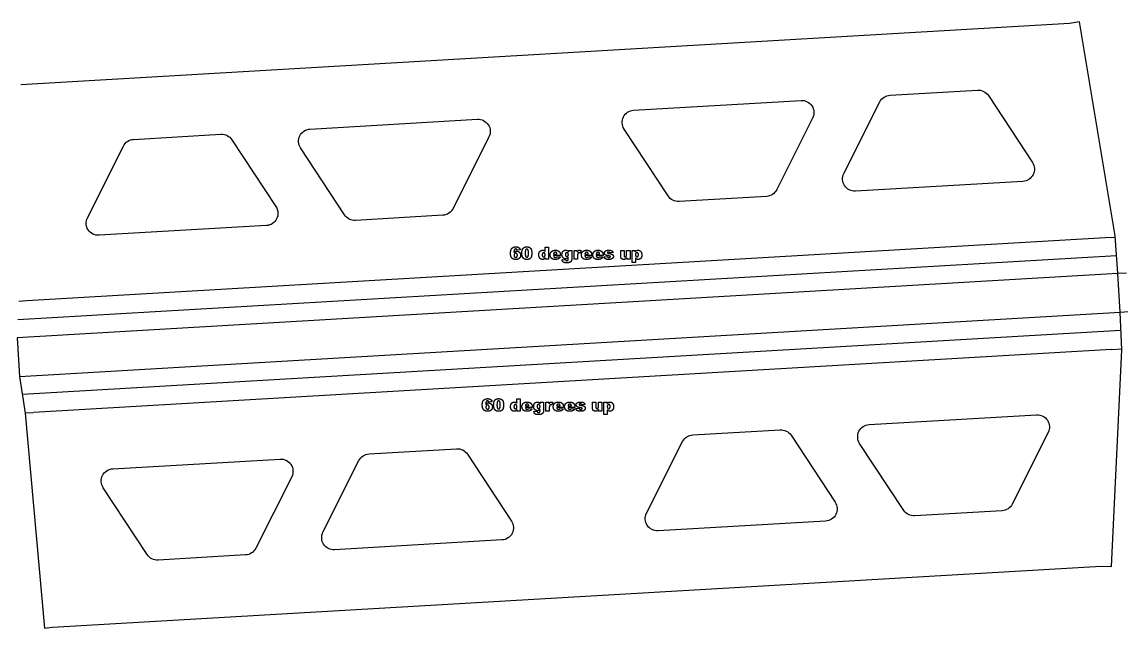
# Model space of a CAD drawing. Header units: millimetres. Extents: x -18 to 961, y -29 to 158.
# Drawn here: x 519.4 to 789.9, y 0.3 to 149.5 of the extents above; entities that cross this region are included whole.
import ezdxf

# ---------------------------------------------------------------- set-up
doc = ezdxf.new("R2010")
doc.units = ezdxf.units.MM

msp = doc.modelspace()

# ---------------------------------------------------------------- linework, layer by layer
at = {"layer": 'BEND'}
for p, q in [((518.41, 76.25), (788.61, 92.04)), ((789.69, 73.56), (519.49, 57.77))]:
    msp.add_line(p, q, dxfattribs=at)
at = {"layer": 'BEND_EXTENT'}
for p, q in [((520.59, 80.9), (785.78, 96.41)), ((785.78, 96.41), (788.26, 96.55)), ((518.59, 80.79), (520.59, 80.9)), ((787.38, 68.89), (522.2, 53.39)), ((787.38, 68.89), (789.87, 69.04)), ((520.19, 53.28), (522.2, 53.39))]:
    msp.add_line(p, q, dxfattribs=at)
msp.add_lwpolyline([(788.95, 87.53), (518.22, 71.7), (518.78, 62.26), (789.51, 78.08)], close=True, dxfattribs=at)
at = {"layer": 'INTERIOR_PROFILES'}
for points in [[(754.39, 132.71, -0.267949), (757.07, 131.36), (767.9, 114.89, -0.57735), (765.57, 110.25), (724.39, 107.84, -0.57735), (721.54, 112.18), (730.38, 129.8, -0.267949), (732.89, 131.45)], [(678.32, 106.65), (667.49, 123.12, -0.57735), (669.82, 127.76), (711, 130.17, -0.57735), (713.85, 125.83), (705.01, 108.21, -0.267949), (702.5, 106.56), (681, 105.31, -0.267949)], [(622.91, 101.91), (601.41, 100.65, -0.267949), (598.73, 102), (587.89, 118.47, -0.57735), (590.22, 123.11), (631.4, 125.52, -0.57735), (634.25, 121.18), (625.41, 103.56, -0.267949)], [(579.52, 99.37), (538.34, 96.97, -0.57735), (535.48, 101.31), (544.32, 118.93, -0.267949), (546.83, 120.58), (568.33, 121.83, -0.267949), (571.01, 120.49), (581.85, 104.02, -0.57735)], [(771.79, 48.45), (762.94, 30.83, -0.267949), (760.44, 29.18), (738.94, 27.92, -0.267949), (736.26, 29.27), (725.42, 45.74, -0.57735), (727.75, 50.38), (768.93, 52.79, -0.57735)], [(717.05, 26.64), (675.87, 24.24, -0.57735), (673.01, 28.58), (681.86, 46.2, -0.267949), (684.36, 47.85), (705.86, 49.1, -0.267949), (708.54, 47.76), (719.38, 31.29, -0.57735)], [(628.95, 43.1), (639.78, 26.64, -0.57735), (637.45, 21.99), (596.27, 19.58, -0.57735), (593.42, 23.93), (602.26, 41.54, -0.267949), (604.76, 43.19), (626.26, 44.45, -0.267949)], [(550.2, 18.39), (539.36, 34.86, -0.57735), (541.7, 39.51), (582.87, 41.91, -0.57735), (585.73, 37.57), (576.89, 19.95, -0.267949), (574.38, 18.31), (552.88, 17.05, -0.267949)]]:
    msp.add_lwpolyline(points, format="xyb", close=True, dxfattribs=at)
at = {"layer": 'OUTER_PROFILES'}
for p, q in [((777.05, 149.06), (519.09, 133.98)), ((779.51, 149.47), (777.05, 149.06)), ((788.24, 96.81), (779.51, 149.47)), ((788.95, 87.53), (788.24, 96.81)), ((791.06, 87.65), (788.95, 87.53)), ((789.51, 78.08), (791.61, 78.2)), ((789.88, 68.77), (789.51, 78.08)), ((787.34, 15.46), (789.88, 68.77)), ((518.78, 62.26), (520.2, 53.22)), ((520.2, 53.22), (524.9, 0.33)), ((526.9, 0.5), (784.85, 15.58)), ((784.85, 15.58), (787.34, 15.46)), ((524.9, 0.33), (526.9, 0.5))]:
    msp.add_line(p, q, dxfattribs=at)
at = {"layer": 'TEXT'}
for p, q in [((641.96, 93.4), (641.13, 93.3)), ((648.06, 93.04), (648.06, 94.08)), ((648.06, 94.08), (648.9, 94.08)), ((648.9, 94.08), (648.9, 91.08)), ((650.15, 92.35), (650.97, 92.35)), ((651.82, 92.05), (651.82, 91.96)), ((653.82, 93.25), (654.6, 93.25)), ((653.82, 92.93), (653.82, 93.25)), ((654.6, 93.25), (654.6, 91.2)), ((655.19, 93.25), (655.97, 93.25)), ((655.19, 91.08), (655.19, 93.25)), ((655.97, 93.25), (655.97, 92.89)), ((656.9, 93.18), (656.64, 92.59)), ((657.85, 92.35), (658.67, 92.35)), ((659.52, 92.05), (659.52, 91.96)), ((660.65, 92.35), (661.47, 92.35)), ((662.31, 92.05), (662.31, 91.96)), ((664.79, 92.72), (664, 92.64)), ((666.65, 91.87), (666.65, 93.25)), ((666.65, 93.25), (667.48, 93.25)), ((667.48, 93.25), (667.48, 92.05)), ((668.11, 92.2), (668.11, 93.25)), ((668.11, 93.25), (668.94, 93.25)), ((668.94, 93.25), (668.94, 91.08)), ((669.45, 90.25), (669.45, 93.25)), ((669.45, 93.25), (670.23, 93.25)), ((670.23, 93.25), (670.23, 92.93)), ((648.12, 91.08), (648.12, 91.4)), ((648.9, 91.08), (648.12, 91.08)), ((651.82, 91.96), (650.15, 91.96)), ((650.95, 91.71), (651.77, 91.64)), ((652.27, 91.03), (653.08, 90.93)), ((653.76, 91.15), (653.76, 91.48)), ((654.6, 91.2), (654.6, 91.1)), ((656.02, 91.08), (655.19, 91.08)), ((656.02, 91.8), (656.02, 91.08)), ((659.52, 91.96), (657.85, 91.96)), ((658.65, 91.71), (659.47, 91.64)), ((662.31, 91.96), (660.64, 91.96)), ((661.45, 91.71), (662.27, 91.64)), ((662.55, 91.68), (663.38, 91.76)), ((668.17, 91.08), (668.17, 91.43)), ((668.94, 91.08), (668.17, 91.08)), ((670.29, 90.25), (669.45, 90.25)), ((670.29, 91.29), (670.29, 90.25)), ((635.01, 56.04), (634.18, 55.94)), ((641.12, 55.68), (641.12, 56.72)), ((641.12, 56.72), (641.96, 56.72)), ((641.96, 56.72), (641.96, 53.72)), ((643.21, 55), (644.03, 55)), ((644.88, 54.6), (643.21, 54.6)), ((644.01, 54.36), (644.83, 54.28)), ((644.88, 54.69), (644.88, 54.6)), ((646.82, 53.79), (646.82, 54.12)), ((646.88, 55.89), (647.66, 55.89)), ((646.88, 55.57), (646.88, 55.89)), ((647.66, 55.89), (647.66, 53.84)), ((648.24, 55.89), (649.02, 55.89)), ((648.24, 53.72), (648.24, 55.89)), ((649.02, 55.89), (649.02, 55.53)), ((649.08, 54.45), (649.08, 53.72)), ((649.95, 55.83), (649.7, 55.23)), ((650.91, 55), (651.73, 55)), ((652.58, 54.6), (650.91, 54.6)), ((651.71, 54.36), (652.53, 54.28)), ((652.58, 54.69), (652.58, 54.6)), ((653.7, 55), (654.52, 55)), ((655.37, 54.6), (653.7, 54.6)), ((654.5, 54.36), (655.32, 54.28)), ((655.37, 54.69), (655.37, 54.6)), ((655.61, 54.32), (656.43, 54.4)), ((657.84, 55.36), (657.05, 55.28)), ((659.7, 54.51), (659.7, 55.89)), ((659.7, 55.89), (660.54, 55.89)), ((660.54, 55.89), (660.54, 54.7)), ((661.17, 54.84), (661.17, 55.89)), ((661.17, 55.89), (662, 55.89)), ((662, 55.89), (662, 53.72)), ((662.51, 52.89), (662.51, 55.89)), ((662.51, 55.89), (663.29, 55.89)), ((663.29, 55.89), (663.29, 55.57)), ((641.18, 53.72), (641.18, 54.04)), ((641.96, 53.72), (641.18, 53.72)), ((645.33, 53.67), (646.13, 53.58)), ((647.66, 53.84), (647.66, 53.74)), ((649.08, 53.72), (648.24, 53.72)), ((661.22, 53.72), (661.22, 54.07)), ((662, 53.72), (661.22, 53.72)), ((663.35, 52.89), (662.51, 52.89)), ((663.35, 53.93), (663.35, 52.89))]:
    msp.add_line(p, q, dxfattribs=at)
for points in [[(639.55, 92.56), (639.55, 93.37), (639.89, 93.75)], [(639.71, 91.67), (639.55, 92), (639.55, 92.56)], [(639.89, 93.75), (640.23, 94.13), (640.84, 94.13)], [(640.51, 93.41), (640.43, 93.26), (640.39, 92.78)], [(640.39, 92.78), (640.54, 92.93), (640.7, 93)], [(640.54, 92.43), (640.42, 92.3), (640.42, 92.06)], [(640.42, 92.06), (640.42, 91.82), (640.54, 91.68)], [(640.83, 93.61), (640.63, 93.61), (640.51, 93.41)], [(640.83, 92.56), (640.66, 92.56), (640.54, 92.43)], [(640.7, 93), (640.86, 93.08), (641.06, 93.08)], [(641.02, 93.54), (640.94, 93.61), (640.83, 93.61)], [(641.11, 92.43), (641, 92.56), (640.83, 92.56)], [(640.84, 94.13), (641.19, 94.13), (641.4, 94.04)], [(641.13, 93.3), (641.09, 93.47), (641.02, 93.54)], [(641.06, 93.08), (641.46, 93.08), (641.74, 92.79)], [(641.23, 92.04), (641.23, 92.29), (641.11, 92.43)], [(641.12, 91.67), (641.23, 91.79), (641.23, 92.04)], [(641.4, 94.04), (641.61, 93.96), (641.75, 93.8)], [(641.74, 92.79), (642.02, 92.5), (642.02, 92.06)], [(641.75, 93.8), (641.88, 93.64), (641.96, 93.4)], [(642.02, 92.06), (642.02, 91.77), (641.88, 91.52)], [(642.34, 92.59), (642.34, 93.44), (642.65, 93.78)], [(642.4, 91.95), (642.34, 92.24), (642.34, 92.59)], [(642.65, 93.78), (642.95, 94.13), (643.58, 94.13)], [(643.26, 93.36), (643.17, 93.15), (643.17, 92.59)], [(643.17, 92.59), (643.17, 92.01), (643.27, 91.8)], [(643.56, 93.57), (643.35, 93.57), (643.26, 93.36)], [(643.86, 93.37), (643.76, 93.57), (643.56, 93.57)], [(643.58, 94.13), (643.89, 94.13), (644.08, 94.05)], [(643.96, 92.56), (643.96, 93.16), (643.86, 93.37)], [(643.92, 91.96), (643.96, 92.16), (643.96, 92.56)], [(644.08, 94.05), (644.28, 93.98), (644.4, 93.86)], [(644.4, 93.86), (644.52, 93.74), (644.59, 93.61)], [(644.79, 92.6), (644.79, 91.78), (644.51, 91.4)], [(644.59, 93.61), (644.66, 93.47), (644.71, 93.3)], [(644.71, 93.3), (644.79, 92.96), (644.79, 92.6)], [(646.51, 92.18), (646.51, 92.72), (646.77, 93.01)], [(646.74, 91.36), (646.51, 91.7), (646.51, 92.18)], [(646.77, 93.01), (647.02, 93.3), (647.42, 93.3)], [(647.44, 92.55), (647.34, 92.43), (647.34, 92.15)], [(647.34, 92.15), (647.34, 91.88), (647.44, 91.76)], [(647.42, 93.3), (647.62, 93.3), (647.78, 93.23)], [(647.68, 92.68), (647.54, 92.68), (647.44, 92.55)], [(647.96, 92.55), (647.85, 92.68), (647.68, 92.68)], [(647.78, 93.23), (647.94, 93.17), (648.06, 93.04)], [(648.06, 92.17), (648.06, 92.42), (647.96, 92.55)], [(647.96, 91.76), (648.06, 91.89), (648.06, 92.17)], [(649.3, 92.16), (649.3, 92.67), (649.63, 92.98)], [(649.47, 91.53), (649.3, 91.8), (649.3, 92.16)], [(649.63, 92.98), (649.96, 93.3), (650.53, 93.3)], [(650.25, 92.65), (650.17, 92.55), (650.15, 92.35)], [(650.57, 92.8), (650.37, 92.8), (650.25, 92.65)], [(650.53, 93.3), (651, 93.3), (651.27, 93.16)], [(650.84, 92.7), (650.74, 92.8), (650.57, 92.8)], [(650.97, 92.35), (650.95, 92.6), (650.84, 92.7)], [(651.27, 93.16), (651.54, 93.02), (651.68, 92.75)], [(651.68, 92.75), (651.82, 92.48), (651.82, 92.05)], [(652.2, 92.26), (652.2, 92.77), (652.45, 93.03)], [(652.39, 91.54), (652.2, 91.81), (652.2, 92.26)], [(652.45, 93.03), (652.7, 93.3), (653.09, 93.3)], [(653.13, 92.58), (653.04, 92.46), (653.04, 92.19)], [(653.04, 92.19), (653.04, 91.96), (653.14, 91.85)], [(653.09, 93.3), (653.35, 93.3), (653.51, 93.21)], [(653.38, 92.69), (653.23, 92.69), (653.13, 92.58)], [(653.66, 92.57), (653.54, 92.69), (653.38, 92.69)], [(653.51, 93.21), (653.68, 93.13), (653.82, 92.93)], [(653.77, 92.2), (653.77, 92.44), (653.66, 92.57)], [(653.66, 91.85), (653.77, 91.97), (653.77, 92.2)], [(655.97, 92.89), (656.08, 93.12), (656.2, 93.21)], [(656.15, 92.52), (656.02, 92.33), (656.02, 91.8)], [(656.41, 92.65), (656.24, 92.65), (656.15, 92.52)], [(656.2, 93.21), (656.32, 93.3), (656.49, 93.3)], [(656.64, 92.59), (656.49, 92.65), (656.41, 92.65)], [(656.49, 93.3), (656.68, 93.3), (656.9, 93.18)], [(657, 92.16), (657, 92.67), (657.33, 92.98)], [(657.16, 91.53), (657, 91.8), (657, 92.16)], [(657.33, 92.98), (657.65, 93.3), (658.23, 93.3)], [(657.95, 92.65), (657.87, 92.55), (657.85, 92.35)], [(658.26, 92.8), (658.07, 92.8), (657.95, 92.65)], [(658.23, 93.3), (658.7, 93.3), (658.97, 93.16)], [(658.54, 92.7), (658.44, 92.8), (658.26, 92.8)], [(658.67, 92.35), (658.65, 92.6), (658.54, 92.7)], [(658.97, 93.16), (659.24, 93.02), (659.38, 92.75)], [(659.38, 92.75), (659.52, 92.48), (659.52, 92.05)], [(659.8, 92.16), (659.8, 92.67), (660.12, 92.98)], [(659.96, 91.53), (659.8, 91.8), (659.8, 92.16)], [(660.12, 92.98), (660.45, 93.3), (661.02, 93.3)], [(660.74, 92.65), (660.67, 92.55), (660.65, 92.35)], [(661.06, 92.8), (660.86, 92.8), (660.74, 92.65)], [(661.02, 93.3), (661.49, 93.3), (661.76, 93.16)], [(661.34, 92.7), (661.23, 92.8), (661.06, 92.8)], [(661.47, 92.35), (661.44, 92.6), (661.34, 92.7)], [(661.76, 93.16), (662.03, 93.02), (662.17, 92.75)], [(662.17, 92.75), (662.31, 92.48), (662.31, 92.05)], [(662.64, 92.62), (662.64, 92.83), (662.77, 92.99)], [(662.76, 92.27), (662.64, 92.42), (662.64, 92.62)], [(663.04, 92.05), (662.87, 92.12), (662.76, 92.27)], [(662.77, 92.99), (662.89, 93.14), (663.11, 93.22)], [(663.64, 91.91), (663.21, 91.99), (663.04, 92.05)], [(663.11, 93.22), (663.33, 93.3), (663.7, 93.3)], [(663.45, 92.81), (663.39, 92.76), (663.39, 92.69)], [(663.39, 92.69), (663.39, 92.61), (663.47, 92.57)], [(663.66, 92.86), (663.51, 92.86), (663.45, 92.81)], [(663.47, 92.57), (663.55, 92.52), (663.82, 92.49)], [(663.89, 92.79), (663.79, 92.86), (663.66, 92.86)], [(663.7, 93.3), (664.09, 93.3), (664.27, 93.24)], [(663.82, 92.49), (664.24, 92.44), (664.44, 92.36)], [(664, 92.64), (663.96, 92.74), (663.89, 92.79)], [(664.27, 93.24), (664.46, 93.18), (664.58, 93.05)], [(664.44, 92.36), (664.64, 92.28), (664.75, 92.12)], [(664.58, 93.05), (664.7, 92.93), (664.79, 92.72)], [(664.75, 92.12), (664.86, 91.97), (664.86, 91.78)], [(667.48, 92.05), (667.48, 91.85), (667.56, 91.76)], [(668.02, 91.79), (668.11, 91.91), (668.11, 92.2)], [(670.23, 92.93), (670.39, 93.13), (670.53, 93.2)], [(670.39, 92.56), (670.29, 92.44), (670.29, 92.16)], [(670.29, 92.16), (670.29, 91.9), (670.4, 91.77)], [(670.66, 92.69), (670.5, 92.69), (670.39, 92.56)], [(670.53, 93.2), (670.71, 93.3), (670.93, 93.3)], [(670.91, 92.56), (670.81, 92.69), (670.66, 92.69)], [(671.01, 92.17), (671.01, 92.44), (670.91, 92.56)], [(670.91, 91.77), (671.01, 91.89), (671.01, 92.17)], [(670.93, 93.3), (671.37, 93.3), (671.61, 92.96)], [(671.85, 92.14), (671.85, 91.6), (671.59, 91.31)], [(671.61, 92.96), (671.85, 92.63), (671.85, 92.14)], [(640.14, 91.18), (639.87, 91.33), (639.71, 91.67)], [(640.87, 91.02), (640.42, 91.02), (640.14, 91.18)], [(640.54, 91.68), (640.67, 91.54), (640.84, 91.54)], [(640.84, 91.54), (641.01, 91.54), (641.12, 91.67)], [(641.49, 91.15), (641.24, 91.02), (640.87, 91.02)], [(641.88, 91.52), (641.74, 91.28), (641.49, 91.15)], [(642.57, 91.5), (642.46, 91.66), (642.4, 91.95)], [(642.95, 91.14), (642.72, 91.27), (642.57, 91.5)], [(643.56, 91.02), (643.18, 91.02), (642.95, 91.14)], [(643.27, 91.8), (643.37, 91.59), (643.56, 91.59)], [(643.56, 91.59), (643.69, 91.59), (643.78, 91.68)], [(644.51, 91.4), (644.24, 91.02), (643.56, 91.02)], [(643.78, 91.68), (643.87, 91.77), (643.92, 91.96)], [(647.42, 91.03), (646.98, 91.03), (646.74, 91.36)], [(647.82, 91.12), (647.64, 91.03), (647.42, 91.03)], [(647.44, 91.76), (647.54, 91.64), (647.69, 91.64)], [(647.69, 91.64), (647.85, 91.64), (647.96, 91.76)], [(648.12, 91.4), (647.96, 91.19), (647.82, 91.12)], [(649.88, 91.15), (649.63, 91.27), (649.47, 91.53)], [(650.55, 91.03), (650.12, 91.03), (649.88, 91.15)], [(650.15, 91.96), (650.17, 91.75), (650.26, 91.66)], [(650.26, 91.66), (650.38, 91.52), (650.57, 91.52)], [(651.32, 91.17), (651.05, 91.03), (650.55, 91.03)], [(650.57, 91.52), (650.7, 91.52), (650.81, 91.58)], [(650.81, 91.58), (650.87, 91.62), (650.95, 91.71)], [(651.77, 91.64), (651.58, 91.31), (651.32, 91.17)], [(652.26, 90.92), (652.26, 90.96), (652.27, 91.03)], [(652.51, 90.39), (652.26, 90.59), (652.26, 90.92)], [(653.1, 91.16), (652.66, 91.16), (652.39, 91.54)], [(653.41, 90.19), (652.75, 90.19), (652.51, 90.39)], [(653.08, 90.93), (653.11, 90.82), (653.17, 90.78)], [(653.51, 91.27), (653.32, 91.16), (653.1, 91.16)], [(653.14, 91.85), (653.24, 91.73), (653.4, 91.73)], [(653.17, 90.78), (653.26, 90.72), (653.4, 90.72)], [(653.4, 91.73), (653.55, 91.73), (653.66, 91.85)], [(653.4, 90.72), (653.58, 90.72), (653.67, 90.81)], [(653.92, 90.24), (653.69, 90.19), (653.41, 90.19)], [(653.76, 91.48), (653.64, 91.33), (653.51, 91.27)], [(653.67, 90.81), (653.76, 90.91), (653.76, 91.15)], [(654.28, 90.41), (654.14, 90.3), (653.92, 90.24)], [(654.51, 90.71), (654.43, 90.52), (654.28, 90.41)], [(654.6, 91.1), (654.6, 90.9), (654.51, 90.71)], [(657.57, 91.15), (657.33, 91.27), (657.16, 91.53)], [(658.25, 91.03), (657.82, 91.03), (657.57, 91.15)], [(657.85, 91.96), (657.87, 91.75), (657.96, 91.66)], [(657.96, 91.66), (658.08, 91.52), (658.27, 91.52)], [(659.02, 91.17), (658.75, 91.03), (658.25, 91.03)], [(658.27, 91.52), (658.39, 91.52), (658.51, 91.58)], [(658.51, 91.58), (658.57, 91.62), (658.65, 91.71)], [(659.47, 91.64), (659.28, 91.31), (659.02, 91.17)], [(660.37, 91.15), (660.12, 91.27), (659.96, 91.53)], [(661.05, 91.03), (660.62, 91.03), (660.37, 91.15)], [(660.64, 91.96), (660.67, 91.75), (660.75, 91.66)], [(660.75, 91.66), (660.87, 91.52), (661.07, 91.52)], [(661.81, 91.17), (661.55, 91.03), (661.05, 91.03)], [(661.07, 91.52), (661.19, 91.52), (661.3, 91.58)], [(661.3, 91.58), (661.37, 91.62), (661.45, 91.71)], [(662.27, 91.64), (662.08, 91.31), (661.81, 91.17)], [(662.87, 91.2), (662.62, 91.37), (662.55, 91.68)], [(663.72, 91.03), (663.13, 91.03), (662.87, 91.2)], [(663.38, 91.76), (663.43, 91.61), (663.52, 91.55)], [(663.52, 91.55), (663.61, 91.48), (663.76, 91.48)], [(664, 91.83), (663.93, 91.86), (663.64, 91.91)], [(664.39, 91.13), (664.14, 91.03), (663.72, 91.03)], [(663.76, 91.48), (663.93, 91.48), (664.02, 91.55)], [(664.1, 91.69), (664.1, 91.78), (664, 91.83)], [(664.02, 91.55), (664.1, 91.61), (664.1, 91.69)], [(664.75, 91.41), (664.63, 91.24), (664.39, 91.13)], [(664.86, 91.78), (664.86, 91.59), (664.75, 91.41)], [(666.84, 91.23), (666.65, 91.44), (666.65, 91.87)], [(667.38, 91.03), (667.04, 91.03), (666.84, 91.23)], [(667.82, 91.12), (667.64, 91.03), (667.38, 91.03)], [(667.56, 91.76), (667.63, 91.68), (667.77, 91.68)], [(667.77, 91.68), (667.92, 91.68), (668.02, 91.79)], [(668.17, 91.43), (667.99, 91.21), (667.82, 91.12)], [(670.58, 91.09), (670.42, 91.16), (670.29, 91.29)], [(670.4, 91.77), (670.51, 91.65), (670.67, 91.65)], [(670.93, 91.03), (670.74, 91.03), (670.58, 91.09)], [(670.67, 91.65), (670.82, 91.65), (670.91, 91.77)], [(671.59, 91.31), (671.33, 91.03), (670.93, 91.03)], [(632.6, 55.2), (632.6, 56.01), (632.95, 56.39)], [(632.77, 54.31), (632.6, 54.65), (632.6, 55.2)], [(633.2, 53.82), (632.93, 53.97), (632.77, 54.31)], [(632.95, 56.39), (633.29, 56.77), (633.89, 56.77)], [(633.57, 56.05), (633.49, 55.9), (633.45, 55.42)], [(633.45, 55.42), (633.6, 55.57), (633.76, 55.65)], [(633.6, 55.07), (633.48, 54.95), (633.48, 54.71)], [(633.48, 54.71), (633.48, 54.46), (633.6, 54.32)], [(633.89, 56.26), (633.68, 56.26), (633.57, 56.05)], [(633.89, 55.2), (633.71, 55.2), (633.6, 55.07)], [(633.6, 54.32), (633.72, 54.19), (633.9, 54.19)], [(633.76, 55.65), (633.91, 55.72), (634.12, 55.72)], [(633.89, 56.77), (634.25, 56.77), (634.46, 56.69)], [(634.08, 56.19), (634, 56.26), (633.89, 56.26)], [(634.17, 55.07), (634.06, 55.2), (633.89, 55.2)], [(633.9, 54.19), (634.07, 54.19), (634.18, 54.31)], [(634.18, 55.94), (634.15, 56.11), (634.08, 56.19)], [(634.12, 55.72), (634.52, 55.72), (634.8, 55.43)], [(634.29, 54.68), (634.29, 54.94), (634.17, 55.07)], [(634.18, 54.31), (634.29, 54.44), (634.29, 54.68)], [(634.46, 56.69), (634.67, 56.6), (634.8, 56.44)], [(634.94, 54.16), (634.8, 53.92), (634.55, 53.79)], [(634.8, 56.44), (634.94, 56.28), (635.01, 56.04)], [(634.8, 55.43), (635.08, 55.15), (635.08, 54.71)], [(635.08, 54.71), (635.08, 54.41), (634.94, 54.16)], [(635.4, 55.23), (635.4, 56.09), (635.7, 56.43)], [(635.46, 54.59), (635.4, 54.88), (635.4, 55.23)], [(635.63, 54.14), (635.52, 54.31), (635.46, 54.59)], [(636.01, 53.79), (635.77, 53.91), (635.63, 54.14)], [(635.7, 56.43), (636.01, 56.77), (636.64, 56.77)], [(636.31, 56), (636.22, 55.79), (636.22, 55.23)], [(636.22, 55.23), (636.22, 54.65), (636.32, 54.44)], [(636.61, 56.21), (636.41, 56.21), (636.31, 56)], [(636.32, 54.44), (636.43, 54.24), (636.62, 54.24)], [(636.92, 56.01), (636.82, 56.21), (636.61, 56.21)], [(636.62, 54.24), (636.74, 54.24), (636.84, 54.32)], [(636.64, 56.77), (636.95, 56.77), (637.14, 56.69)], [(636.84, 54.32), (636.93, 54.41), (636.97, 54.61)], [(637.02, 55.21), (637.02, 55.8), (636.92, 56.01)], [(636.97, 54.61), (637.02, 54.8), (637.02, 55.21)], [(637.14, 56.69), (637.33, 56.62), (637.46, 56.5)], [(637.46, 56.5), (637.58, 56.38), (637.65, 56.25)], [(637.85, 55.24), (637.85, 54.42), (637.57, 54.04)], [(637.65, 56.25), (637.72, 56.12), (637.76, 55.94)], [(637.76, 55.94), (637.85, 55.6), (637.85, 55.24)], [(639.56, 54.83), (639.56, 55.37), (639.82, 55.65)], [(639.8, 54.01), (639.56, 54.34), (639.56, 54.83)], [(639.82, 55.65), (640.08, 55.94), (640.48, 55.94)], [(640.5, 55.2), (640.4, 55.08), (640.4, 54.79)], [(640.4, 54.79), (640.4, 54.53), (640.5, 54.4)], [(640.48, 55.94), (640.68, 55.94), (640.83, 55.87)], [(640.74, 55.32), (640.59, 55.32), (640.5, 55.2)], [(640.5, 54.4), (640.6, 54.28), (640.75, 54.28)], [(641.01, 55.19), (640.9, 55.32), (640.74, 55.32)], [(640.75, 54.28), (640.91, 54.28), (641.02, 54.4)], [(640.83, 55.87), (640.99, 55.81), (641.12, 55.68)], [(641.12, 54.81), (641.12, 55.07), (641.01, 55.19)], [(641.02, 54.4), (641.12, 54.53), (641.12, 54.81)], [(642.36, 54.8), (642.36, 55.31), (642.69, 55.62)], [(642.52, 54.18), (642.36, 54.44), (642.36, 54.8)], [(642.93, 53.79), (642.69, 53.91), (642.52, 54.18)], [(642.69, 55.62), (643.01, 55.94), (643.59, 55.94)], [(643.31, 55.29), (643.23, 55.19), (643.21, 55)], [(643.21, 54.6), (643.23, 54.4), (643.32, 54.3)], [(643.62, 55.45), (643.42, 55.45), (643.31, 55.29)], [(643.32, 54.3), (643.44, 54.16), (643.63, 54.16)], [(643.59, 55.94), (644.05, 55.94), (644.32, 55.8)], [(643.9, 55.34), (643.79, 55.45), (643.62, 55.45)], [(643.63, 54.16), (643.75, 54.16), (643.86, 54.22)], [(643.86, 54.22), (643.93, 54.26), (644.01, 54.36)], [(644.03, 55), (644.01, 55.24), (643.9, 55.34)], [(644.32, 55.8), (644.59, 55.66), (644.74, 55.39)], [(644.83, 54.28), (644.64, 53.95), (644.38, 53.81)], [(644.74, 55.39), (644.88, 55.12), (644.88, 54.69)], [(645.26, 54.9), (645.26, 55.41), (645.51, 55.67)], [(645.45, 54.19), (645.26, 54.46), (645.26, 54.9)], [(646.16, 53.81), (645.72, 53.81), (645.45, 54.19)], [(645.51, 55.67), (645.75, 55.94), (646.15, 55.94)], [(646.19, 55.22), (646.09, 55.1), (646.09, 54.84)], [(646.09, 54.84), (646.09, 54.6), (646.19, 54.49)], [(646.15, 55.94), (646.4, 55.94), (646.57, 55.85)], [(646.44, 55.34), (646.28, 55.34), (646.19, 55.22)], [(646.19, 54.49), (646.29, 54.37), (646.46, 54.37)], [(646.71, 55.21), (646.6, 55.34), (646.44, 55.34)], [(646.46, 54.37), (646.61, 54.37), (646.72, 54.49)], [(646.57, 55.85), (646.73, 55.77), (646.88, 55.57)], [(646.82, 54.12), (646.69, 53.97), (646.57, 53.91)], [(646.82, 54.85), (646.82, 55.08), (646.71, 55.21)], [(646.72, 54.49), (646.82, 54.61), (646.82, 54.85)], [(649.02, 55.53), (649.14, 55.77), (649.26, 55.85)], [(649.21, 55.16), (649.08, 54.97), (649.08, 54.45)], [(649.46, 55.29), (649.3, 55.29), (649.21, 55.16)], [(649.26, 55.85), (649.37, 55.94), (649.55, 55.94)], [(649.7, 55.23), (649.55, 55.29), (649.46, 55.29)], [(649.55, 55.94), (649.73, 55.94), (649.95, 55.83)], [(650.06, 54.8), (650.06, 55.31), (650.38, 55.62)], [(650.22, 54.18), (650.06, 54.44), (650.06, 54.8)], [(650.63, 53.79), (650.38, 53.91), (650.22, 54.18)], [(650.38, 55.62), (650.71, 55.94), (651.29, 55.94)], [(651, 55.29), (650.93, 55.19), (650.91, 55)], [(650.91, 54.6), (650.93, 54.4), (651.01, 54.3)], [(651.32, 55.45), (651.12, 55.45), (651, 55.29)], [(651.01, 54.3), (651.13, 54.16), (651.33, 54.16)], [(651.29, 55.94), (651.75, 55.94), (652.02, 55.8)], [(651.6, 55.34), (651.49, 55.45), (651.32, 55.45)], [(651.33, 54.16), (651.45, 54.16), (651.56, 54.22)], [(651.56, 54.22), (651.63, 54.26), (651.71, 54.36)], [(651.73, 55), (651.7, 55.24), (651.6, 55.34)], [(652.02, 55.8), (652.29, 55.66), (652.43, 55.39)], [(652.53, 54.28), (652.34, 53.95), (652.07, 53.81)], [(652.43, 55.39), (652.58, 55.12), (652.58, 54.69)], [(652.85, 54.8), (652.85, 55.31), (653.18, 55.62)], [(653.02, 54.18), (652.85, 54.44), (652.85, 54.8)], [(653.43, 53.79), (653.18, 53.91), (653.02, 54.18)], [(653.18, 55.62), (653.51, 55.94), (654.08, 55.94)], [(653.8, 55.29), (653.72, 55.19), (653.7, 55)], [(653.7, 54.6), (653.72, 54.4), (653.81, 54.3)], [(654.12, 55.45), (653.92, 55.45), (653.8, 55.29)], [(653.81, 54.3), (653.93, 54.16), (654.12, 54.16)], [(654.08, 55.94), (654.55, 55.94), (654.82, 55.8)], [(654.39, 55.34), (654.29, 55.45), (654.12, 55.45)], [(654.12, 54.16), (654.25, 54.16), (654.36, 54.22)], [(654.36, 54.22), (654.43, 54.26), (654.5, 54.36)], [(654.52, 55), (654.5, 55.24), (654.39, 55.34)], [(654.82, 55.8), (655.09, 55.66), (655.23, 55.39)], [(655.32, 54.28), (655.14, 53.95), (654.87, 53.81)], [(655.23, 55.39), (655.37, 55.12), (655.37, 54.69)], [(655.93, 53.84), (655.68, 54.01), (655.61, 54.32)], [(655.7, 55.26), (655.7, 55.48), (655.82, 55.63)], [(655.81, 54.91), (655.7, 55.06), (655.7, 55.26)], [(656.1, 54.69), (655.93, 54.76), (655.81, 54.91)], [(655.82, 55.63), (655.95, 55.79), (656.17, 55.86)], [(656.7, 54.55), (656.27, 54.63), (656.1, 54.69)], [(656.17, 55.86), (656.39, 55.94), (656.75, 55.94)], [(656.43, 54.4), (656.48, 54.25), (656.58, 54.19)], [(656.51, 55.45), (656.44, 55.4), (656.44, 55.33)], [(656.44, 55.33), (656.44, 55.25), (656.52, 55.21)], [(656.71, 55.5), (656.57, 55.5), (656.51, 55.45)], [(656.52, 55.21), (656.61, 55.17), (656.88, 55.13)], [(656.58, 54.19), (656.67, 54.12), (656.82, 54.12)], [(657.06, 54.47), (656.99, 54.5), (656.7, 54.55)], [(656.95, 55.43), (656.85, 55.5), (656.71, 55.5)], [(656.75, 55.94), (657.14, 55.94), (657.33, 55.88)], [(656.82, 54.12), (656.99, 54.12), (657.08, 54.2)], [(656.88, 55.13), (657.3, 55.09), (657.5, 55)], [(657.05, 55.28), (657.02, 55.39), (656.95, 55.43)], [(657.15, 54.33), (657.15, 54.42), (657.06, 54.47)], [(657.08, 54.2), (657.15, 54.25), (657.15, 54.33)], [(657.33, 55.88), (657.51, 55.82), (657.64, 55.7)], [(657.5, 55), (657.7, 54.92), (657.81, 54.76)], [(657.64, 55.7), (657.76, 55.57), (657.84, 55.36)], [(657.92, 54.42), (657.92, 54.23), (657.8, 54.06)], [(657.81, 54.76), (657.92, 54.61), (657.92, 54.42)], [(659.9, 53.87), (659.7, 54.08), (659.7, 54.51)], [(660.54, 54.7), (660.54, 54.49), (660.62, 54.4)], [(660.62, 54.4), (660.69, 54.32), (660.83, 54.32)], [(660.83, 54.32), (660.98, 54.32), (661.07, 54.43)], [(661.07, 54.43), (661.17, 54.55), (661.17, 54.84)], [(663.29, 55.57), (663.45, 55.77), (663.59, 55.84)], [(663.45, 55.2), (663.35, 55.08), (663.35, 54.8)], [(663.35, 54.8), (663.35, 54.54), (663.45, 54.42)], [(663.72, 55.33), (663.56, 55.33), (663.45, 55.2)], [(663.45, 54.42), (663.56, 54.29), (663.73, 54.29)], [(663.59, 55.84), (663.77, 55.94), (663.99, 55.94)], [(663.97, 55.2), (663.87, 55.33), (663.72, 55.33)], [(663.73, 54.29), (663.87, 54.29), (663.97, 54.41)], [(664.07, 54.82), (664.07, 55.08), (663.97, 55.2)], [(663.97, 54.41), (664.07, 54.53), (664.07, 54.82)], [(663.99, 55.94), (664.43, 55.94), (664.66, 55.61)], [(664.9, 54.78), (664.9, 54.24), (664.64, 53.95)], [(664.66, 55.61), (664.9, 55.27), (664.9, 54.78)], [(633.92, 53.67), (633.47, 53.67), (633.2, 53.82)], [(634.55, 53.79), (634.3, 53.67), (633.92, 53.67)], [(636.62, 53.67), (636.24, 53.67), (636.01, 53.79)], [(637.57, 54.04), (637.29, 53.67), (636.62, 53.67)], [(640.48, 53.67), (640.03, 53.67), (639.8, 54.01)], [(640.88, 53.76), (640.7, 53.67), (640.48, 53.67)], [(641.18, 54.04), (641.01, 53.83), (640.88, 53.76)], [(643.61, 53.67), (643.18, 53.67), (642.93, 53.79)], [(644.38, 53.81), (644.11, 53.67), (643.61, 53.67)], [(645.32, 53.56), (645.32, 53.6), (645.33, 53.67)], [(645.57, 53.03), (645.32, 53.23), (645.32, 53.56)], [(646.46, 52.84), (645.81, 52.84), (645.57, 53.03)], [(646.13, 53.58), (646.16, 53.46), (646.23, 53.42)], [(646.57, 53.91), (646.38, 53.81), (646.16, 53.81)], [(646.23, 53.42), (646.32, 53.36), (646.46, 53.36)], [(646.46, 53.36), (646.64, 53.36), (646.73, 53.45)], [(646.97, 52.89), (646.75, 52.84), (646.46, 52.84)], [(646.73, 53.45), (646.82, 53.55), (646.82, 53.79)], [(647.34, 53.05), (647.2, 52.94), (646.97, 52.89)], [(647.57, 53.35), (647.48, 53.17), (647.34, 53.05)], [(647.66, 53.74), (647.66, 53.54), (647.57, 53.35)], [(651.31, 53.67), (650.88, 53.67), (650.63, 53.79)], [(652.07, 53.81), (651.81, 53.67), (651.31, 53.67)], [(654.11, 53.67), (653.67, 53.67), (653.43, 53.79)], [(654.87, 53.81), (654.6, 53.67), (654.11, 53.67)], [(656.78, 53.67), (656.18, 53.67), (655.93, 53.84)], [(657.44, 53.77), (657.2, 53.67), (656.78, 53.67)], [(657.8, 54.06), (657.69, 53.88), (657.44, 53.77)], [(660.44, 53.67), (660.09, 53.67), (659.9, 53.87)], [(660.87, 53.76), (660.7, 53.67), (660.44, 53.67)], [(661.22, 54.07), (661.05, 53.85), (660.87, 53.76)], [(663.64, 53.73), (663.48, 53.8), (663.35, 53.93)], [(663.99, 53.67), (663.79, 53.67), (663.64, 53.73)], [(664.64, 53.95), (664.38, 53.67), (663.99, 53.67)]]:
    msp.add_open_spline(points, degree=2, dxfattribs=at)

doc.saveas('drawing.dxf')
